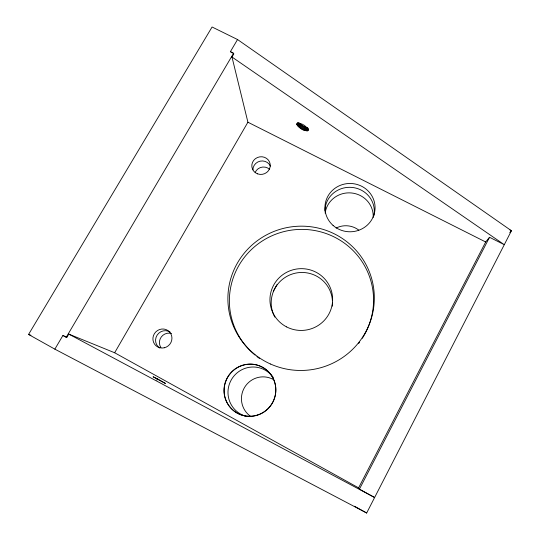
<?xml version="1.0" encoding="UTF-8"?>
<svg xmlns="http://www.w3.org/2000/svg" width="540" height="540" viewBox="0 0 540 540"><rect width="100%" height="100%" fill="white"/><g stroke="black" fill="none" stroke-linecap="round" stroke-linejoin="round"><path stroke-width="0.81" d="M296.737 124.112C300.098 121.48 306.781 126.36 308.462 129.978C304.999 132.496 298.499 127.703 296.737 124.112L297.526 122.715M366.674 513L511.441 230.742L237.539 39.535L212.078 27L28.559 334.456L54.851 349.151L366.674 513L354.503 506.223M54.851 349.151L62.93 335.455L66.771 337.5L68.776 334.091L374.612 497.515L359.438 489.112L358.594 487.863L485.683 241.981L489.53 237.283L504.286 244.694L231.984 57.024L233.779 53.98L233.604 53.224L230.398 51.644L237.539 39.535M359.438 489.112L489.53 237.283M273.321 291.236L276.979 284.634M304.276 130.241L305.849 127.46L307.861 128.041L306.288 130.828M304.992 130.491L306.558 127.717M305.66 130.694L307.233 127.913M306.848 130.896L308.029 128.81M307.334 130.903L308.516 128.81M307.746 130.842L308.536 129.445M296.818 124.47L297.608 123.08M296.993 124.875L298.181 122.783M297.27 125.314L298.85 122.533M297.635 125.786L299.207 122.999L302.11 125.489L305.849 127.46M298.08 126.272L299.66 123.491M298.6 126.772L300.179 123.998M299.194 127.278L300.767 124.504M156.816 380.133L157.511 378.905L165.449 383.474L153.077 376.772L157.511 378.905M299.842 127.778L301.415 125.003M300.537 128.264L302.11 125.489M301.266 128.729L302.839 125.955M302.015 129.168L303.588 126.394M302.778 129.573L304.344 126.792M303.534 129.931L305.107 127.15M68.776 334.091L114.649 352.755L247.907 122.209L231.984 57.024M66.231 337.291L233.604 53.224M509.767 232.612L511.441 230.742L509.963 230.006M28.559 334.456L30.942 335.293M247.907 122.209L485.683 241.981M62.93 335.455L66.771 337.5M114.649 352.755L358.594 487.863M230.398 51.644L232.429 53.048M252.896 169.884A9.119 8.708 -12.7 0 1 260.152 161.156A9.119 8.708 -12.7 0 1 270.365 166.091M159.665 347.976A9.531 9.221 -45.2 0 1 157.181 335.05A9.531 9.221 -45.2 0 1 170.188 332.113M255.069 355.07A72.124 71.037 -9.7 0 1 244.296 257.445A72.124 71.037 -9.7 0 1 342.806 242.021A72.124 71.037 -9.7 0 1 362.32 338.276M359.627 342.178A72.124 71.037 -9.7 0 1 358.668 343.44M259.463 358.418A72.124 71.037 -9.7 0 1 256.918 356.549M255.137 172.483A8.917 8.525 -12.7 0 1 269.609 169.337M160.906 347.558A9.315 9.018 -45.6 0 1 171.558 333.524M332.458 302.279A30.645 30.206 -9.6 0 1 332.228 306.241M274.833 317.101A30.645 30.206 -9.6 0 1 293.456 273.652A30.645 30.206 -9.6 0 1 332.404 300.706M245.997 416.286A25.157 24.813 -62.6 0 1 232.612 377.757A25.157 24.813 -62.6 0 1 273.254 377.467M325.141 213.091A24.145 23.308 1.2 0 1 351.317 192.956A24.145 23.308 1.2 0 1 373.187 217.472M336.11 228.062A20.891 20.304 2.2 0 1 358.823 230.155M324.932 211.1A24.692 23.807 1 0 1 351.911 187.414A24.692 23.807 1 0 1 373.889 215.554M251.093 416.678A21.681 21.404 -67.7 0 1 244.512 387.504A21.681 21.404 -67.7 0 1 273.186 379.424M257.587 173.86A9.254 8.829 -12.7 0 0 270.182 164.174A9.254 8.829 -12.7 0 0 255.346 158.733A9.254 8.829 -12.7 0 0 257.587 173.86M164.228 347.794A9.68 9.356 -45 0 0 169.621 332.033A9.68 9.356 -45 0 0 153.428 335.704A9.68 9.356 -45 0 0 164.228 347.794M270.547 364.034A73.251 72.117 -9.7 0 0 374.011 291.242A73.251 72.117 -9.7 0 0 258.768 239.666A73.251 72.117 -9.7 0 0 270.547 364.034M286.565 326.896A31.354 30.881 -9.7 0 0 332.606 298.323A31.354 30.881 -9.7 0 0 284.688 273.429A31.354 30.881 -9.7 0 0 286.565 326.896M333.059 225.41A25.07 24.158 0.9 0 0 374.476 212.888A25.07 24.158 0.9 0 0 342.468 184.579A25.07 24.158 0.9 0 0 333.059 225.41M257.135 415.179A26.197 25.819 -61.3 0 0 267.827 371.129A26.197 25.819 -61.3 0 0 224.741 384.284A26.197 25.819 -61.3 0 0 257.135 415.179M257.216 415.206A26.163 25.785 -61.4 0 0 267.894 371.216A26.163 25.785 -61.4 0 0 224.863 384.352A26.163 25.785 -61.4 0 0 257.216 415.206"/></g></svg>
